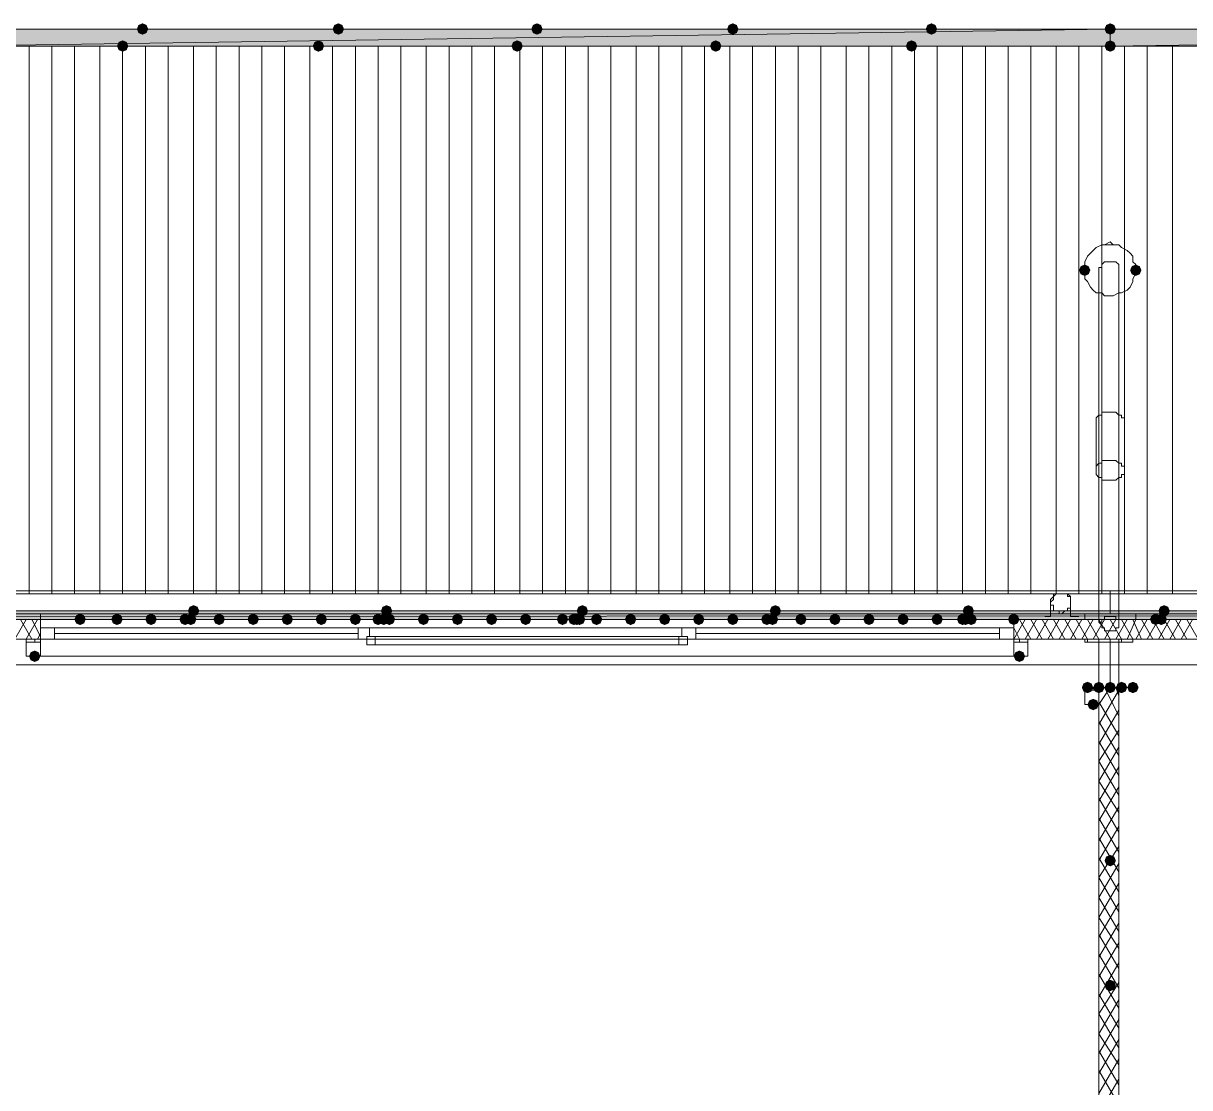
# Model space of a CAD drawing. Header units: millimetres. Extents: x 0 to 420, y 0 to 297.
# Drawn here: x 209.63 to 227.03, y 215.56 to 231.44 of the extents above; entities that cross this region are included whole.
import ezdxf

# ---------------------------------------------------------------- set-up
doc = ezdxf.new("R2010")
doc.units = ezdxf.units.MM

msp = doc.modelspace()

# ---------------------------------------------------------------- hatches: boundary and pattern name
for color, points in [(254, [(211.497333, 231.351667), (211.472463, 231.291871), (211.412667, 231.267), (211.352871, 231.291871), (211.328, 231.351667), (211.352871, 231.411462), (211.412667, 231.436333), (211.472462, 231.411463)]), (254, [(214.418333, 231.351667), (214.393463, 231.291871), (214.333667, 231.267), (214.273871, 231.291871), (214.249, 231.351667), (214.273871, 231.411462), (214.333667, 231.436333), (214.393462, 231.411463)]), (254, [(217.381667, 231.351667), (217.356796, 231.291871), (217.297, 231.267), (217.237204, 231.291871), (217.212333, 231.351667), (217.237204, 231.411462), (217.297, 231.436333), (217.356796, 231.411463)]), (254, [(220.302667, 231.351667), (220.277796, 231.291871), (220.218, 231.267), (220.158204, 231.291871), (220.133333, 231.351667), (220.158204, 231.411462), (220.218, 231.436333), (220.277796, 231.411463)]), (254, [(223.266, 231.351667), (223.241129, 231.291871), (223.181333, 231.267), (223.121538, 231.291871), (223.096667, 231.351667), (223.121537, 231.411462), (223.181333, 231.436333), (223.241129, 231.411463)]), (254, [(225.933, 231.351667), (225.908129, 231.291871), (225.848333, 231.267), (225.788537, 231.291871), (225.763667, 231.351667), (225.788537, 231.411462), (225.848333, 231.436333), (225.908129, 231.411463)]), (254, [(211.201, 231.097667), (211.176129, 231.037871), (211.116333, 231.013), (211.056538, 231.037871), (211.031667, 231.097667), (211.056537, 231.157462), (211.116333, 231.182333), (211.176129, 231.157463)]), (254, [(214.122, 231.097667), (214.097129, 231.037871), (214.037333, 231.013), (213.977537, 231.037871), (213.952667, 231.097667), (213.977537, 231.157462), (214.037333, 231.182333), (214.097129, 231.157463)]), (254, [(217.085333, 231.097667), (217.060462, 231.037871), (217.000667, 231.013), (216.940871, 231.037871), (216.916, 231.097667), (216.940871, 231.157462), (217.000667, 231.182333), (217.060462, 231.157463)]), (254, [(220.048667, 231.097667), (220.023796, 231.037871), (219.964, 231.013), (219.904204, 231.037871), (219.879333, 231.097667), (219.904204, 231.157462), (219.964, 231.182333), (220.023796, 231.157463)]), (254, [(222.969667, 231.097667), (222.944796, 231.037871), (222.885, 231.013), (222.825204, 231.037871), (222.800333, 231.097667), (222.825204, 231.157462), (222.885, 231.182333), (222.944796, 231.157463)]), (254, [(225.933, 231.097667), (225.908129, 231.037871), (225.848333, 231.013), (225.788537, 231.037871), (225.763667, 231.097667), (225.788537, 231.157462), (225.848333, 231.182333), (225.908129, 231.157463)]), (7, [(225.552, 227.753333), (225.527129, 227.693537), (225.467333, 227.668667), (225.407537, 227.693537), (225.382667, 227.753333), (225.407537, 227.813129), (225.467333, 227.838), (225.527129, 227.813129)]), (7, [(226.314, 227.753333), (226.289129, 227.693537), (226.229333, 227.668667), (226.169537, 227.693537), (226.144667, 227.753333), (226.169537, 227.813129), (226.229333, 227.838), (226.289129, 227.813129)]), (254, [(212.259333, 222.673333), (212.234463, 222.613537), (212.174667, 222.588667), (212.114871, 222.613537), (212.09, 222.673333), (212.114871, 222.733129), (212.174667, 222.758), (212.234462, 222.733129)]), (254, [(215.138, 222.673333), (215.113129, 222.613537), (215.053333, 222.588667), (214.993538, 222.613537), (214.968667, 222.673333), (214.993537, 222.733129), (215.053333, 222.758), (215.113129, 222.733129)]), (254, [(218.059, 222.673333), (218.034129, 222.613537), (217.974333, 222.588667), (217.914537, 222.613537), (217.889667, 222.673333), (217.914537, 222.733129), (217.974333, 222.758), (218.034129, 222.733129)]), (254, [(220.937667, 222.673333), (220.912796, 222.613537), (220.853, 222.588667), (220.793204, 222.613537), (220.768333, 222.673333), (220.793204, 222.733129), (220.853, 222.758), (220.912796, 222.733129)]), (254, [(223.816333, 222.673333), (223.791462, 222.613537), (223.731667, 222.588667), (223.671871, 222.613537), (223.647, 222.673333), (223.671871, 222.733129), (223.731667, 222.758), (223.791462, 222.733129)]), (254, [(226.737333, 222.673333), (226.712462, 222.613537), (226.652667, 222.588667), (226.592871, 222.613537), (226.568, 222.673333), (226.592871, 222.733129), (226.652667, 222.758), (226.712462, 222.733129)]), (7, [(210.566, 222.546333), (210.541129, 222.486537), (210.481333, 222.461667), (210.421538, 222.486537), (210.396667, 222.546333), (210.421537, 222.606129), (210.481333, 222.631), (210.541129, 222.606129)]), (7, [(211.116333, 222.546333), (211.091462, 222.486537), (211.031667, 222.461667), (210.971871, 222.486537), (210.947, 222.546333), (210.971871, 222.606129), (211.031667, 222.631), (211.091462, 222.606129)]), (7, [(211.624333, 222.546333), (211.599463, 222.486537), (211.539667, 222.461667), (211.479871, 222.486537), (211.455, 222.546333), (211.479871, 222.606129), (211.539667, 222.631), (211.599462, 222.606129)]), (254, [(212.132333, 222.546333), (212.107463, 222.486537), (212.047667, 222.461667), (211.987871, 222.486537), (211.963, 222.546333), (211.987871, 222.606129), (212.047667, 222.631), (212.107462, 222.606129)]), (7, [(212.132333, 222.546333), (212.107463, 222.486537), (212.047667, 222.461667), (211.987871, 222.486537), (211.963, 222.546333), (211.987871, 222.606129), (212.047667, 222.631), (212.107462, 222.606129)]), (254, [(212.217, 222.546333), (212.192129, 222.486537), (212.132333, 222.461667), (212.072538, 222.486537), (212.047667, 222.546333), (212.072537, 222.606129), (212.132333, 222.631), (212.192129, 222.606129)]), (254, [(212.217, 222.546333), (212.192129, 222.486537), (212.132333, 222.461667), (212.072538, 222.486537), (212.047667, 222.546333), (212.072537, 222.606129), (212.132333, 222.631), (212.192129, 222.606129)]), (7, [(212.640333, 222.546333), (212.615462, 222.486537), (212.555667, 222.461667), (212.495871, 222.486537), (212.471, 222.546333), (212.495871, 222.606129), (212.555667, 222.631), (212.615462, 222.606129)]), (7, [(213.148333, 222.546333), (213.123462, 222.486537), (213.063667, 222.461667), (213.003871, 222.486537), (212.979, 222.546333), (213.003871, 222.606129), (213.063667, 222.631), (213.123462, 222.606129)]), (7, [(213.656333, 222.546333), (213.631463, 222.486537), (213.571667, 222.461667), (213.511871, 222.486537), (213.487, 222.546333), (213.511871, 222.606129), (213.571667, 222.631), (213.631462, 222.606129)]), (7, [(214.164333, 222.546333), (214.139462, 222.486537), (214.079667, 222.461667), (214.019871, 222.486537), (213.995, 222.546333), (214.019871, 222.606129), (214.079667, 222.631), (214.139462, 222.606129)]), (7, [(214.672333, 222.546333), (214.647462, 222.486537), (214.587667, 222.461667), (214.527871, 222.486537), (214.503, 222.546333), (214.527871, 222.606129), (214.587667, 222.631), (214.647462, 222.606129)]), (254, [(215.011, 222.546333), (214.986129, 222.486537), (214.926333, 222.461667), (214.866538, 222.486537), (214.841667, 222.546333), (214.866537, 222.606129), (214.926333, 222.631), (214.986129, 222.606129)]), (254, [(215.095667, 222.546333), (215.070796, 222.486537), (215.011, 222.461667), (214.951204, 222.486537), (214.926333, 222.546333), (214.951204, 222.606129), (215.011, 222.631), (215.070796, 222.606129)]), (254, [(215.095667, 222.546333), (215.070796, 222.486537), (215.011, 222.461667), (214.951204, 222.486537), (214.926333, 222.546333), (214.951204, 222.606129), (215.011, 222.631), (215.070796, 222.606129)]), (7, [(215.180333, 222.546333), (215.155462, 222.486537), (215.095667, 222.461667), (215.035871, 222.486537), (215.011, 222.546333), (215.035871, 222.606129), (215.095667, 222.631), (215.155462, 222.606129)]), (7, [(215.688333, 222.546333), (215.663462, 222.486537), (215.603667, 222.461667), (215.543871, 222.486537), (215.519, 222.546333), (215.543871, 222.606129), (215.603667, 222.631), (215.663462, 222.606129)]), (7, [(216.196333, 222.546333), (216.171462, 222.486537), (216.111667, 222.461667), (216.051871, 222.486537), (216.027, 222.546333), (216.051871, 222.606129), (216.111667, 222.631), (216.171462, 222.606129)]), (7, [(216.704333, 222.546333), (216.679463, 222.486537), (216.619667, 222.461667), (216.559871, 222.486537), (216.535, 222.546333), (216.559871, 222.606129), (216.619667, 222.631), (216.679462, 222.606129)]), (7, [(217.212333, 222.546333), (217.187462, 222.486537), (217.127667, 222.461667), (217.067871, 222.486537), (217.043, 222.546333), (217.067871, 222.606129), (217.127667, 222.631), (217.187462, 222.606129)]), (7, [(217.762667, 222.546333), (217.737796, 222.486537), (217.678, 222.461667), (217.618204, 222.486537), (217.593333, 222.546333), (217.618204, 222.606129), (217.678, 222.631), (217.737796, 222.606129)]), (254, [(217.932, 222.546333), (217.907129, 222.486537), (217.847333, 222.461667), (217.787537, 222.486537), (217.762667, 222.546333), (217.787537, 222.606129), (217.847333, 222.631), (217.907129, 222.606129)]), (254, [(217.974333, 222.546333), (217.949462, 222.486537), (217.889667, 222.461667), (217.829871, 222.486537), (217.805, 222.546333), (217.829871, 222.606129), (217.889667, 222.631), (217.949462, 222.606129)]), (254, [(218.016667, 222.546333), (217.991796, 222.486537), (217.932, 222.461667), (217.872204, 222.486537), (217.847333, 222.546333), (217.872204, 222.606129), (217.932, 222.631), (217.991796, 222.606129)]), (7, [(218.270667, 222.546333), (218.245796, 222.486537), (218.186, 222.461667), (218.126204, 222.486537), (218.101333, 222.546333), (218.126204, 222.606129), (218.186, 222.631), (218.245796, 222.606129)]), (7, [(218.778667, 222.546333), (218.753796, 222.486537), (218.694, 222.461667), (218.634204, 222.486537), (218.609333, 222.546333), (218.634204, 222.606129), (218.694, 222.631), (218.753796, 222.606129)]), (7, [(219.286667, 222.546333), (219.261796, 222.486537), (219.202, 222.461667), (219.142204, 222.486537), (219.117333, 222.546333), (219.142204, 222.606129), (219.202, 222.631), (219.261796, 222.606129)]), (7, [(219.794667, 222.546333), (219.769796, 222.486537), (219.71, 222.461667), (219.650204, 222.486537), (219.625333, 222.546333), (219.650204, 222.606129), (219.71, 222.631), (219.769796, 222.606129)]), (7, [(220.302667, 222.546333), (220.277796, 222.486537), (220.218, 222.461667), (220.158204, 222.486537), (220.133333, 222.546333), (220.158204, 222.606129), (220.218, 222.631), (220.277796, 222.606129)]), (254, [(220.810667, 222.546333), (220.785796, 222.486537), (220.726, 222.461667), (220.666204, 222.486537), (220.641333, 222.546333), (220.666204, 222.606129), (220.726, 222.631), (220.785796, 222.606129)]), (7, [(220.810667, 222.546333), (220.785796, 222.486537), (220.726, 222.461667), (220.666204, 222.486537), (220.641333, 222.546333), (220.666204, 222.606129), (220.726, 222.631), (220.785796, 222.606129)]), (254, [(220.895333, 222.546333), (220.870462, 222.486537), (220.810667, 222.461667), (220.750871, 222.486537), (220.726, 222.546333), (220.750871, 222.606129), (220.810667, 222.631), (220.870462, 222.606129)]), (254, [(220.895333, 222.546333), (220.870462, 222.486537), (220.810667, 222.461667), (220.750871, 222.486537), (220.726, 222.546333), (220.750871, 222.606129), (220.810667, 222.631), (220.870462, 222.606129)]), (7, [(221.318667, 222.546333), (221.293796, 222.486537), (221.234, 222.461667), (221.174204, 222.486537), (221.149333, 222.546333), (221.174204, 222.606129), (221.234, 222.631), (221.293796, 222.606129)]), (7, [(221.826667, 222.546333), (221.801796, 222.486537), (221.742, 222.461667), (221.682204, 222.486537), (221.657333, 222.546333), (221.682204, 222.606129), (221.742, 222.631), (221.801796, 222.606129)]), (7, [(222.334667, 222.546333), (222.309796, 222.486537), (222.25, 222.461667), (222.190204, 222.486537), (222.165333, 222.546333), (222.190204, 222.606129), (222.25, 222.631), (222.309796, 222.606129)]), (7, [(222.842667, 222.546333), (222.817796, 222.486537), (222.758, 222.461667), (222.698204, 222.486537), (222.673333, 222.546333), (222.698204, 222.606129), (222.758, 222.631), (222.817796, 222.606129)]), (7, [(223.350667, 222.546333), (223.325796, 222.486537), (223.266, 222.461667), (223.206204, 222.486537), (223.181333, 222.546333), (223.206204, 222.606129), (223.266, 222.631), (223.325796, 222.606129)]), (254, [(223.731667, 222.546333), (223.706796, 222.486537), (223.647, 222.461667), (223.587204, 222.486537), (223.562333, 222.546333), (223.587204, 222.606129), (223.647, 222.631), (223.706796, 222.606129)]), (254, [(223.774, 222.546333), (223.749129, 222.486537), (223.689333, 222.461667), (223.629538, 222.486537), (223.604667, 222.546333), (223.629537, 222.606129), (223.689333, 222.631), (223.749129, 222.606129)]), (254, [(223.774, 222.546333), (223.749129, 222.486537), (223.689333, 222.461667), (223.629538, 222.486537), (223.604667, 222.546333), (223.629537, 222.606129), (223.689333, 222.631), (223.749129, 222.606129)]), (7, [(223.858667, 222.546333), (223.833796, 222.486537), (223.774, 222.461667), (223.714204, 222.486537), (223.689333, 222.546333), (223.714204, 222.606129), (223.774, 222.631), (223.833796, 222.606129)]), (7, [(224.493667, 222.546333), (224.468796, 222.486537), (224.409, 222.461667), (224.349204, 222.486537), (224.324333, 222.546333), (224.349204, 222.606129), (224.409, 222.631), (224.468796, 222.606129)]), (254, [(226.610333, 222.546333), (226.585462, 222.486537), (226.525667, 222.461667), (226.465871, 222.486537), (226.441, 222.546333), (226.465871, 222.606129), (226.525667, 222.631), (226.585462, 222.606129)]), (254, [(226.695, 222.546333), (226.670129, 222.486537), (226.610333, 222.461667), (226.550538, 222.486537), (226.525667, 222.546333), (226.550537, 222.606129), (226.610333, 222.631), (226.670129, 222.606129)]), (254, [(226.695, 222.546333), (226.670129, 222.486537), (226.610333, 222.461667), (226.550538, 222.486537), (226.525667, 222.546333), (226.550537, 222.606129), (226.610333, 222.631), (226.670129, 222.606129)]), (7, [(209.888667, 221.996), (209.863796, 221.936204), (209.804, 221.911333), (209.744204, 221.936204), (209.719333, 221.996), (209.744204, 222.055796), (209.804, 222.080667), (209.863796, 222.055796)]), (7, [(224.578333, 221.996), (224.553462, 221.936204), (224.493667, 221.911333), (224.433871, 221.936204), (224.409, 221.996), (224.433871, 222.055796), (224.493667, 222.080667), (224.553462, 222.055796)]), (7, [(225.594333, 221.530333), (225.569462, 221.470537), (225.509667, 221.445667), (225.449871, 221.470537), (225.425, 221.530333), (225.449871, 221.590129), (225.509667, 221.615), (225.569462, 221.590129)]), (7, [(225.763667, 221.530333), (225.738796, 221.470537), (225.679, 221.445667), (225.619204, 221.470537), (225.594333, 221.530333), (225.619204, 221.590129), (225.679, 221.615), (225.738796, 221.590129)]), (7, [(225.933, 221.530333), (225.908129, 221.470537), (225.848333, 221.445667), (225.788537, 221.470537), (225.763667, 221.530333), (225.788537, 221.590129), (225.848333, 221.615), (225.908129, 221.590129)]), (7, [(226.102333, 221.530333), (226.077462, 221.470537), (226.017667, 221.445667), (225.957871, 221.470537), (225.933, 221.530333), (225.957871, 221.590129), (226.017667, 221.615), (226.077462, 221.590129)]), (7, [(226.271667, 221.530333), (226.246796, 221.470537), (226.187, 221.445667), (226.127204, 221.470537), (226.102333, 221.530333), (226.127204, 221.590129), (226.187, 221.615), (226.246796, 221.590129)]), (7, [(225.679, 221.276333), (225.654129, 221.216537), (225.594333, 221.191667), (225.534538, 221.216537), (225.509667, 221.276333), (225.534537, 221.336129), (225.594333, 221.361), (225.654129, 221.336129)]), (7, [(225.933, 218.948), (225.908129, 218.888204), (225.848333, 218.863333), (225.788537, 218.888204), (225.763667, 218.948), (225.788537, 219.007796), (225.848333, 219.032667), (225.908129, 219.007796)]), (7, [(225.933, 217.085333), (225.908129, 217.025537), (225.848333, 217.000667), (225.788537, 217.025537), (225.763667, 217.085333), (225.788537, 217.145129), (225.848333, 217.17), (225.908129, 217.145129)])]:
    msp.add_hatch(color=color).paths.add_polyline_path(points, flags=0)
h = msp.add_hatch(color=7)
h.paths.add_polyline_path([(225.848333, 231.097667), (208.449333, 231.097667), (225.848333, 231.351667)], flags=0)
h.paths.add_polyline_path([(208.449333, 231.097667), (225.848333, 231.351667), (208.449333, 231.351667)], flags=0)
h = msp.add_hatch(color=7)
h.paths.add_polyline_path([(243.247333, 231.097667), (225.848333, 231.097667), (243.247333, 231.351667)], flags=0)
h.paths.add_polyline_path([(225.848333, 231.097667), (243.247333, 231.351667), (225.848333, 231.351667)], flags=0)
h = msp.add_hatch(color=7)
h.paths.add_polyline_path([(120.904, 222.673333), (382.947333, 222.673333), (120.904, 222.546333)], flags=0)
h.paths.add_polyline_path([(382.947333, 222.673333), (120.904, 222.546333), (382.947333, 222.546333)], flags=0)

# ---------------------------------------------------------------- linework, layer by layer
at = {"color": 7, "lineweight": 0}
for points in [[(260.604, 231.351667), (260.604, 231.097667), (243.247333, 231.097667), (243.247333, 231.351667), (243.247333, 231.097667), (225.848333, 231.097667), (225.848333, 231.351667), (225.848333, 231.097667), (208.449333, 231.097667), (208.449333, 231.351667), (208.449333, 231.097667), (191.050333, 231.097667), (191.050333, 231.351667), (173.693667, 231.351667), (173.693667, 231.097667), (191.050333, 231.097667), (191.050333, 231.351667), (208.449333, 231.351667), (225.848333, 231.351667), (243.247333, 231.351667)], [(225.848333, 231.097667), (208.449333, 231.097667), (225.848333, 231.351667)], [(208.449333, 231.097667), (225.848333, 231.351667), (208.449333, 231.351667)], [(219.413667, 231.351667), (214.884, 231.351667)], [(243.247333, 231.097667), (225.848333, 231.097667), (243.247333, 231.351667)], [(225.848333, 231.097667), (243.247333, 231.351667), (225.848333, 231.351667)], [(382.947333, 230.505), (382.947333, 231.097667), (120.904, 231.097667), (120.904, 230.505), (120.904, 223.52), (120.904, 222.927333), (382.947333, 222.927333), (382.947333, 223.52)], [(225.890667, 227.372333), (225.848333, 227.372333), (225.763667, 227.372333), (225.721333, 227.414667), (225.636667, 227.414667), (225.594333, 227.457), (225.552, 227.499333), (225.509667, 227.584), (225.467333, 227.626333), (225.467333, 227.711), (225.467333, 227.753333), (225.467333, 227.838), (225.467333, 227.880333), (225.509667, 227.965), (225.552, 228.007333), (225.594333, 228.049667), (225.636667, 228.092), (225.721333, 228.134333), (225.763667, 228.134333), (225.848333, 228.134333), (225.890667, 228.134333), (225.975333, 228.134333), (226.017667, 228.092), (226.102333, 228.049667), (226.144667, 228.007333), (226.187, 227.965), (226.187, 227.880333), (226.229333, 227.838), (226.229333, 227.753333), (226.229333, 227.711), (226.187, 227.626333), (226.187, 227.584), (226.144667, 227.499333), (226.102333, 227.457), (226.017667, 227.414667), (225.975333, 227.414667)], [(225.890667, 224.620667), (225.848333, 224.620667), (225.806, 224.620667), (225.763667, 224.620667), (225.721333, 224.620667), (225.721333, 224.663), (225.679, 224.663), (225.636667, 224.705333), (225.636667, 224.747667), (225.636667, 224.79), (225.636667, 224.832333), (225.679, 224.874667), (225.721333, 224.874667), (225.721333, 224.917), (225.763667, 224.917), (225.806, 224.917), (225.848333, 224.917), (225.890667, 224.917), (225.933, 224.917), (225.975333, 224.874667), (226.017667, 224.874667), (226.017667, 224.832333), (226.06, 224.832333), (226.06, 224.79), (226.06, 224.747667), (226.06, 224.705333), (226.017667, 224.705333), (226.017667, 224.663), (225.975333, 224.663), (225.933, 224.620667)], [(208.449333, 222.631), (225.848333, 222.631), (225.848333, 222.969667), (208.449333, 222.969667)], [(225.382667, 222.588667), (225.255667, 222.588667), (225.255667, 222.800333), (225.255667, 222.842667), (225.255667, 222.885), (225.213333, 222.927333), (225.171, 222.927333), (225.128667, 222.927333), (225.086333, 222.927333), (225.044, 222.927333), (225.001667, 222.927333), (225.001667, 222.885), (224.959333, 222.842667), (224.959333, 222.800333), (224.959333, 222.588667), (224.874667, 222.588667), (224.959333, 222.588667), (224.959333, 222.800333), (225.001667, 222.842667), (225.001667, 222.885), (225.044, 222.927333), (225.086333, 222.927333), (225.128667, 222.927333), (225.171, 222.927333), (225.213333, 222.927333), (225.213333, 222.885), (225.255667, 222.885), (225.255667, 222.842667), (225.255667, 222.800333), (225.255667, 222.588667), (225.382667, 222.588667), (225.255667, 222.588667), (225.255667, 222.800333), (225.255667, 222.842667), (225.255667, 222.885), (225.213333, 222.927333), (225.171, 222.927333), (225.128667, 222.927333), (225.086333, 222.927333), (225.044, 222.927333), (225.001667, 222.927333), (225.001667, 222.885), (224.959333, 222.842667), (224.959333, 222.800333), (224.959333, 222.588667), (224.874667, 222.588667), (224.959333, 222.588667), (224.959333, 222.800333), (225.001667, 222.842667), (225.001667, 222.885), (225.044, 222.927333), (225.086333, 222.927333), (225.128667, 222.927333), (225.171, 222.927333), (225.213333, 222.927333), (225.213333, 222.885), (225.255667, 222.885), (225.255667, 222.842667), (225.255667, 222.800333), (225.255667, 222.588667), (225.382667, 222.588667), (225.255667, 222.588667), (225.255667, 222.800333), (225.255667, 222.842667), (225.255667, 222.885), (225.213333, 222.885), (225.213333, 222.927333), (225.171, 222.927333), (225.128667, 222.927333), (225.086333, 222.927333), (225.044, 222.927333), (225.001667, 222.885), (225.001667, 222.842667), (224.959333, 222.800333), (224.959333, 222.588667), (224.874667, 222.588667), (224.959333, 222.588667), (224.959333, 222.800333), (224.959333, 222.842667), (225.001667, 222.885), (225.001667, 222.927333), (225.044, 222.927333), (225.086333, 222.927333), (225.128667, 222.927333), (225.171, 222.927333), (225.213333, 222.927333), (225.255667, 222.885), (225.255667, 222.842667), (225.255667, 222.800333), (225.255667, 222.588667)], [(224.959333, 222.800333), (224.959333, 222.758), (225.001667, 222.758), (225.001667, 222.715667), (225.001667, 222.673333), (225.044, 222.673333), (225.086333, 222.673333), (225.086333, 222.631), (225.128667, 222.631), (225.171, 222.673333), (225.213333, 222.673333), (225.213333, 222.715667), (225.255667, 222.715667), (225.255667, 222.758), (225.255667, 222.800333), (225.255667, 222.842667), (225.255667, 222.885), (225.213333, 222.885), (225.213333, 222.927333), (225.171, 222.927333), (225.128667, 222.927333), (225.086333, 222.927333), (225.044, 222.927333), (225.001667, 222.885), (225.001667, 222.842667)], [(225.255667, 222.800333), (225.255667, 222.842667), (225.255667, 222.885), (225.213333, 222.885), (225.213333, 222.927333), (225.171, 222.927333), (225.128667, 222.927333), (225.086333, 222.927333), (225.044, 222.927333), (225.001667, 222.885), (225.001667, 222.842667), (224.959333, 222.800333), (224.959333, 222.758), (225.001667, 222.758), (225.001667, 222.715667), (225.001667, 222.673333), (225.044, 222.673333), (225.086333, 222.673333), (225.086333, 222.631), (225.128667, 222.631), (225.171, 222.673333), (225.213333, 222.673333), (225.213333, 222.715667), (225.255667, 222.715667), (225.255667, 222.758)], [(225.848333, 222.631), (243.247333, 222.631), (243.247333, 222.969667), (225.848333, 222.969667)], [(120.904, 222.673333), (382.947333, 222.673333), (120.904, 222.546333)], [(382.947333, 222.673333), (120.904, 222.546333), (382.947333, 222.546333)], [(120.904, 222.673333), (120.904, 222.546333), (382.947333, 222.546333), (382.947333, 222.673333)], [(225.848333, 222.377), (225.890667, 222.377), (225.933, 222.377), (225.933, 222.419333), (225.975333, 222.419333), (225.975333, 222.461667), (225.975333, 222.504), (225.975333, 222.546333), (225.933, 222.546333), (225.933, 222.588667), (225.890667, 222.588667), (225.848333, 222.588667), (225.806, 222.588667), (225.763667, 222.588667), (225.763667, 222.546333), (225.721333, 222.546333), (225.721333, 222.504), (225.679, 222.504), (225.721333, 222.461667), (225.721333, 222.419333), (225.763667, 222.419333), (225.763667, 222.377), (225.806, 222.377)], [(209.888667, 222.25), (209.888667, 222.419333)], [(224.409, 222.25), (224.409, 222.419333)], [(394.335, 222.25), (260.265333, 222.25), (260.265333, 191.219667), (243.586, 191.219667), (243.586, 222.25), (109.516333, 222.25), (109.516333, 105.579333), (243.586, 105.579333), (243.586, 136.609667), (260.265333, 136.609667), (260.265333, 105.579333), (394.335, 105.579333)], [(209.677, 222.25), (209.888667, 222.25), (209.888667, 221.996), (209.677, 221.996)], [(209.677, 222.207667), (209.677, 221.996), (209.888667, 221.996), (209.888667, 222.207667)], [(214.757, 222.165333), (214.884, 222.165333), (214.884, 222.292333), (214.757, 222.292333)], [(219.540667, 222.292333), (219.413667, 222.292333), (219.413667, 222.165333), (219.540667, 222.165333)], [(224.409, 222.25), (224.620667, 222.25), (224.620667, 221.996), (224.409, 221.996)], [(224.409, 222.207667), (224.409, 221.996), (224.620667, 221.996), (224.620667, 222.207667)], [(226.187, 221.530333), (225.467333, 221.530333), (225.848333, 221.530333), (225.848333, 222.207667), (225.467333, 222.207667), (225.467333, 222.25), (226.187, 222.25), (226.187, 222.207667), (225.848333, 222.207667), (225.848333, 221.530333)], [(243.586, 221.869), (243.586, 191.219667), (260.265333, 191.219667), (260.265333, 221.869), (393.954, 221.869), (393.954, 105.918), (260.265333, 105.918), (260.265333, 136.609667), (243.586, 136.609667), (243.586, 105.918), (109.897333, 105.918), (109.897333, 221.869)], [(225.679, 221.530333), (225.467333, 221.530333), (225.467333, 221.276333), (225.679, 221.276333)], [(225.975333, 204.851), (225.975333, 221.530333), (225.679, 221.530333), (225.679, 204.851)], [(225.679, 221.488), (225.679, 221.276333), (225.467333, 221.276333), (225.467333, 221.488)]]:
    msp.add_lwpolyline(points, close=True, dxfattribs=at)
for points in [[(225.848333, 231.351667), (208.449333, 231.351667)], [(214.884, 231.351667), (219.413667, 231.351667)], [(243.247333, 231.351667), (225.848333, 231.351667)], [(225.467333, 227.753333), (225.467333, 227.838), (225.467333, 227.880333), (225.509667, 227.965), (225.552, 228.007333), (225.594333, 228.049667), (225.636667, 228.092), (225.721333, 228.134333), (225.763667, 228.134333), (225.848333, 228.176667), (225.890667, 228.134333), (225.975333, 228.134333), (226.017667, 228.092), (226.102333, 228.049667), (226.144667, 228.007333), (226.187, 227.965), (226.187, 227.880333), (226.229333, 227.838), (226.229333, 227.753333)], [(225.679, 227.795667), (225.721333, 227.795667), (225.721333, 227.838), (225.763667, 227.880333), (225.806, 227.880333), (225.848333, 227.880333), (225.890667, 227.880333), (225.933, 227.880333), (225.975333, 227.838), (225.975333, 227.795667)], [(225.679, 227.795667), (225.679, 222.504)], [(225.975333, 227.795667), (225.975333, 222.504)], [(225.636667, 225.467333), (225.636667, 225.509667), (225.636667, 225.552), (225.679, 225.594333), (225.721333, 225.594333), (225.721333, 225.636667), (225.763667, 225.636667), (225.806, 225.636667), (225.848333, 225.636667), (225.890667, 225.636667), (225.933, 225.636667), (225.975333, 225.594333), (226.017667, 225.594333), (226.017667, 225.552), (226.06, 225.552), (226.06, 225.509667), (226.06, 225.467333)], [(225.636667, 225.467333), (225.636667, 224.747667)], [(226.06, 225.467333), (226.06, 224.747667)], [(120.904, 222.546333), (382.947333, 222.546333), (120.904, 222.546333), (382.947333, 222.546333)], [(120.904, 222.546333), (382.947333, 222.546333)], [(120.904, 222.546333), (382.947333, 222.546333)], [(209.888667, 222.546333), (207.01, 222.546333)], [(209.507667, 222.25), (209.677, 222.546333)], [(209.761667, 222.25), (209.592333, 222.546333)], [(209.677, 222.25), (209.846333, 222.546333)], [(209.888667, 222.292333), (209.761667, 222.546333)], [(209.888667, 222.546333), (209.888667, 222.631), (224.409, 222.631), (224.409, 222.546333)], [(209.888667, 222.546333), (209.888667, 222.419333), (209.888667, 222.25)], [(209.888667, 222.546333), (209.888667, 222.419333)], [(224.409, 222.504), (224.409, 222.546333)], [(224.409, 222.25), (224.578333, 222.546333)], [(224.409, 222.546333), (224.409, 222.419333), (224.409, 222.25)], [(224.409, 222.546333), (224.409, 222.419333)], [(227.287667, 222.546333), (224.409, 222.546333)], [(224.663, 222.25), (224.493667, 222.546333)], [(224.578333, 222.25), (224.747667, 222.546333)], [(224.832333, 222.25), (224.663, 222.546333)], [(224.747667, 222.25), (224.917, 222.546333)], [(225.001667, 222.25), (224.832333, 222.546333)], [(224.917, 222.25), (225.086333, 222.546333)], [(225.171, 222.25), (225.001667, 222.546333)], [(225.086333, 222.25), (225.255667, 222.546333)], [(225.340333, 222.25), (225.171, 222.546333)], [(225.255667, 222.25), (225.425, 222.546333)], [(225.509667, 222.25), (225.340333, 222.546333)], [(225.425, 222.25), (225.594333, 222.546333)], [(226.229333, 222.631), (226.187, 222.631), (226.144667, 222.631), (226.102333, 222.631), (226.017667, 222.631), (225.975333, 222.631), (225.890667, 222.631), (225.848333, 222.631), (225.763667, 222.631), (225.721333, 222.631), (225.636667, 222.631), (225.594333, 222.631), (225.552, 222.631), (225.509667, 222.631), (225.467333, 222.631)], [(226.229333, 222.631), (226.229333, 222.546333), (226.187, 222.546333), (226.144667, 222.546333), (226.102333, 222.546333), (226.017667, 222.546333), (225.975333, 222.546333), (225.890667, 222.546333), (225.848333, 222.546333), (225.763667, 222.546333), (225.721333, 222.546333), (225.636667, 222.546333), (225.594333, 222.546333), (225.552, 222.546333), (225.509667, 222.546333), (225.467333, 222.546333), (225.467333, 222.631)], [(225.679, 222.25), (225.509667, 222.546333)], [(225.594333, 222.25), (225.763667, 222.546333)], [(225.848333, 222.25), (225.679, 222.546333)], [(225.763667, 222.25), (225.933, 222.546333)], [(226.017667, 222.25), (225.848333, 222.546333)], [(225.933, 222.25), (226.102333, 222.546333)], [(226.187, 222.25), (226.017667, 222.546333)], [(226.102333, 222.25), (226.229333, 222.546333)], [(226.314, 222.25), (226.187, 222.546333)], [(226.229333, 222.25), (226.398667, 222.546333)], [(226.483333, 222.25), (226.314, 222.546333)], [(226.398667, 222.25), (226.568, 222.546333)], [(226.652667, 222.25), (226.483333, 222.546333)], [(226.568, 222.25), (226.737333, 222.546333)], [(226.822, 222.25), (226.652667, 222.546333)], [(226.737333, 222.25), (226.906667, 222.546333)], [(226.991333, 222.25), (226.822, 222.546333)], [(226.906667, 222.25), (227.076, 222.546333)], [(227.160667, 222.25), (226.991333, 222.546333)], [(209.888667, 222.25), (210.100333, 222.25), (210.100333, 222.419333), (209.888667, 222.419333)], [(214.63, 222.419333), (210.100333, 222.419333)], [(214.714667, 222.419333), (214.63, 222.419333), (214.63, 222.25), (214.714667, 222.25)], [(214.714667, 222.25), (214.757, 222.25), (214.757, 222.292333), (214.799333, 222.292333), (214.799333, 222.419333), (214.714667, 222.419333)], [(219.456, 222.419333), (214.799333, 222.419333)], [(219.583, 222.419333), (219.456, 222.419333), (219.456, 222.292333), (219.540667, 222.292333), (219.540667, 222.25), (219.583, 222.25)], [(219.583, 222.25), (219.667667, 222.25), (219.667667, 222.419333), (219.583, 222.419333)], [(224.197333, 222.419333), (219.667667, 222.419333)], [(224.409, 222.419333), (224.197333, 222.419333), (224.197333, 222.25), (224.409, 222.25)], [(224.493667, 222.25), (224.409, 222.419333)], [(207.01, 222.25), (209.888667, 222.25)], [(209.804, 222.25), (209.804, 222.207667)], [(209.846333, 222.25), (209.888667, 222.334667)], [(217.127667, 222.25), (209.888667, 222.25), (209.888667, 222.123)], [(217.127667, 222.25), (209.888667, 222.25), (209.888667, 222.123)], [(209.888667, 222.25), (224.409, 222.25)], [(210.100333, 222.334667), (214.63, 222.334667)], [(210.100333, 222.25), (214.63, 222.25)], [(219.413667, 222.292333), (214.884, 222.292333)], [(214.884, 222.25), (219.413667, 222.25)], [(224.409, 222.123), (224.409, 222.25), (217.127667, 222.25)], [(224.409, 222.123), (224.409, 222.25), (217.127667, 222.25)], [(219.667667, 222.334667), (224.197333, 222.334667)], [(219.667667, 222.25), (224.197333, 222.25)], [(224.409, 222.25), (227.287667, 222.25)], [(224.493667, 222.25), (224.493667, 222.207667)], [(225.509667, 222.207667), (225.509667, 222.25)], [(225.679, 222.207667), (225.679, 222.25)], [(225.848333, 221.530333), (225.848333, 222.25)], [(226.017667, 222.207667), (226.017667, 222.25)], [(226.187, 222.207667), (226.187, 222.25)], [(209.888667, 222.123), (209.888667, 221.996), (217.127667, 221.996)], [(209.888667, 222.123), (209.888667, 221.996), (217.127667, 221.996)], [(214.884, 222.165333), (219.413667, 222.165333)], [(214.884, 222.165333), (219.413667, 222.165333)], [(217.127667, 221.996), (224.409, 221.996), (224.409, 222.123)], [(217.127667, 221.996), (224.409, 221.996), (224.409, 222.123)], [(225.594333, 221.530333), (225.594333, 221.488)], [(225.679, 221.276333), (225.848333, 221.530333)], [(225.975333, 221.107), (225.763667, 221.530333)], [(225.975333, 221.403333), (225.933, 221.530333)], [(225.679, 220.98), (225.975333, 221.488)], [(225.975333, 220.810667), (225.679, 221.318667)], [(225.679, 220.683667), (225.975333, 221.191667)], [(225.975333, 220.514333), (225.679, 221.022333)], [(225.679, 220.429667), (225.975333, 220.895333)], [(225.975333, 220.218), (225.679, 220.726)], [(225.679, 220.133333), (225.975333, 220.641333)], [(225.975333, 219.921667), (225.679, 220.429667)], [(225.679, 219.837), (225.975333, 220.345)], [(225.975333, 219.667667), (225.679, 220.133333)], [(225.679, 219.540667), (225.975333, 220.048667)], [(225.975333, 219.371333), (225.679, 219.879333)], [(225.679, 219.244333), (225.975333, 219.752333)], [(225.975333, 219.075), (225.679, 219.583)], [(225.679, 218.948), (225.975333, 219.456)], [(225.975333, 218.778667), (225.679, 219.286667)], [(225.679, 218.694), (225.975333, 219.159667)], [(225.975333, 218.482333), (225.679, 218.990333)], [(225.679, 218.397667), (225.975333, 218.905667)], [(225.975333, 218.186), (225.679, 218.694)], [(225.679, 218.101333), (225.975333, 218.609333)], [(225.975333, 217.889667), (225.679, 218.397667)], [(225.679, 217.805), (225.975333, 218.313)], [(225.975333, 217.635667), (225.679, 218.101333)], [(225.679, 217.508667), (225.975333, 218.016667)], [(225.975333, 217.339333), (225.679, 217.847333)], [(225.679, 217.212333), (225.975333, 217.720333)], [(225.975333, 217.043), (225.679, 217.551)], [(225.679, 216.916), (225.975333, 217.424)], [(225.975333, 216.746667), (225.679, 217.254667)], [(225.679, 216.662), (225.975333, 217.127667)], [(225.975333, 216.450333), (225.679, 216.958333)], [(225.679, 216.365667), (225.975333, 216.873667)], [(225.975333, 216.154), (225.679, 216.662)], [(225.679, 216.069333), (225.975333, 216.577333)], [(225.975333, 215.9), (225.679, 216.365667)], [(225.679, 215.773), (225.975333, 216.281)], [(225.975333, 215.603667), (225.679, 216.111667)], [(225.679, 215.476667), (225.975333, 215.984667)], [(225.975333, 215.307333), (225.679, 215.815333)], [(225.679, 215.180333), (225.975333, 215.688333)]]:
    msp.add_lwpolyline(points, dxfattribs=at)
at = {"color": 253, "lineweight": 0}
for points in [[(209.719333, 231.097667), (209.719333, 222.927333)], [(210.058, 231.097667), (210.058, 222.927333)], [(210.396667, 231.097667), (210.396667, 222.927333)], [(210.777667, 231.097667), (210.777667, 222.927333)], [(211.116333, 231.097667), (211.116333, 222.927333)], [(211.455, 231.097667), (211.455, 222.927333)], [(211.793667, 231.097667), (211.793667, 222.927333)], [(212.174667, 231.097667), (212.174667, 222.927333)], [(212.513333, 231.097667), (212.513333, 222.927333)], [(212.852, 231.097667), (212.852, 222.927333)], [(213.190667, 231.097667), (213.190667, 222.927333)], [(213.529333, 231.097667), (213.529333, 222.927333)], [(213.910333, 231.097667), (213.910333, 222.927333)], [(214.249, 231.097667), (214.249, 222.927333)], [(214.587667, 231.097667), (214.587667, 222.927333)], [(214.926333, 231.097667), (214.926333, 222.927333)], [(215.265, 231.097667), (215.265, 222.927333)], [(215.646, 231.097667), (215.646, 222.927333)], [(215.984667, 231.097667), (215.984667, 222.927333)], [(216.323333, 231.097667), (216.323333, 222.927333)], [(216.662, 231.097667), (216.662, 222.927333)], [(217.043, 231.097667), (217.043, 222.927333)], [(217.381667, 231.097667), (217.381667, 222.927333)], [(217.720333, 231.097667), (217.720333, 222.927333)], [(218.059, 231.097667), (218.059, 222.927333)], [(218.397667, 231.097667), (218.397667, 222.927333)], [(218.778667, 231.097667), (218.778667, 222.927333)], [(219.117333, 231.097667), (219.117333, 222.927333)], [(219.456, 231.097667), (219.456, 222.927333)], [(219.794667, 231.097667), (219.794667, 222.927333)], [(220.175667, 231.097667), (220.175667, 222.927333)], [(220.514333, 231.097667), (220.514333, 222.927333)], [(220.853, 231.097667), (220.853, 222.927333)], [(221.191667, 231.097667), (221.191667, 222.927333)], [(221.530333, 231.097667), (221.530333, 222.927333)], [(221.911333, 231.097667), (221.911333, 222.927333)], [(222.25, 231.097667), (222.25, 222.927333)], [(222.588667, 231.097667), (222.588667, 222.927333)], [(222.927333, 231.097667), (222.927333, 222.927333)], [(223.266, 231.097667), (223.266, 222.927333)], [(223.647, 231.097667), (223.647, 222.927333)], [(223.985667, 231.097667), (223.985667, 222.927333)], [(224.324333, 231.097667), (224.324333, 222.927333)], [(224.663, 231.097667), (224.663, 222.927333)], [(225.044, 231.097667), (225.044, 222.927333)], [(225.382667, 231.097667), (225.382667, 222.927333)], [(225.721333, 231.097667), (225.721333, 222.927333)], [(226.06, 231.097667), (226.06, 222.927333)], [(226.398667, 231.097667), (226.398667, 222.927333)], [(226.779667, 231.097667), (226.779667, 222.927333)]]:
    msp.add_lwpolyline(points, dxfattribs=at)
at = {"color": 43, "lineweight": 0}
msp.add_lwpolyline([(208.576333, 187.748333), (225.679, 187.748333), (225.679, 222.25), (208.576333, 222.25)], close=True, dxfattribs=at)
at = {"color": 171, "lineweight": 0}
msp.add_lwpolyline([(225.975333, 204.131333), (243.586, 204.131333), (243.586, 222.25), (225.975333, 222.25)], close=True, dxfattribs=at)
at = {"color": 254, "lineweight": 0}
msp.add_lwpolyline([(243.586, 221.869), (109.897333, 221.869), (109.897333, 105.918), (243.586, 105.918), (243.586, 136.609667), (260.265333, 136.609667), (260.265333, 105.918), (393.954, 105.918), (393.954, 221.869), (260.265333, 221.869), (260.265333, 191.219667), (243.586, 191.219667)], close=True, dxfattribs=at)

doc.saveas('drawing.dxf')
